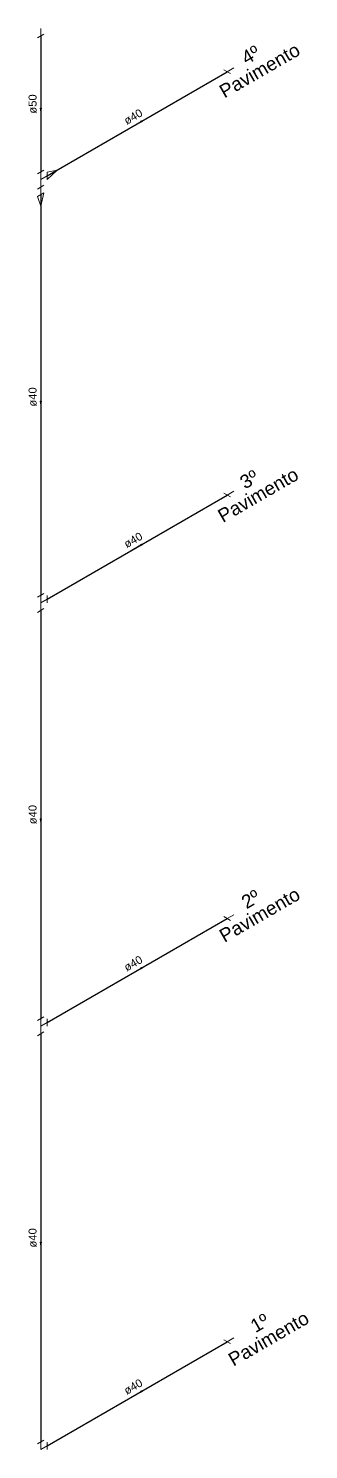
# Model space of a CAD drawing. Header units: inches. Extents: x -21 to 129, y -108 to 34.
# Drawn here: x 76.5 to 79.62, y -90.59 to -74.81 of the extents above; entities that cross this region are included whole.
import ezdxf

# ---------------------------------------------------------------- set-up
doc = ezdxf.new("R2010")
doc.units = ezdxf.units.IN
doc.header["$MEASUREMENT"] = 0
for name, color, linetype, lineweight in [('AF-Conexões detalhe', 8, 'Continuous', 20), ('AF-Sentido tubo', 8, 'Continuous', 20), ('AF-Textos tubo', 7, 'Continuous', 20), ('AF-Tubos detalhe', 170, 'Continuous', 30), ('xTEXTO', 7, 'Continuous', 20)]:
    doc.layers.add(name, color=color, linetype=linetype, lineweight=lineweight)
doc.styles.add('Arial', font='arial.ttf')

# ---------------------------------------------------------------- blocks, each defined once
blk = doc.blocks.new('_Closed')
at = {"color": 0, "linetype": 'ByBlock', "lineweight": -2}
for p, q in [((-1, 0.166667), (0, 0)), ((-1, 0.166667), (-1, -0.166667)), ((0, 0), (-1, -0.166667)), ((0, 0), (-1, 0))]:
    blk.add_line(p, q, dxfattribs=at)

msp = doc.modelspace()

# ---------------------------------------------------------------- linework, layer by layer
at = {"layer": 'AF-Conexões detalhe', "linetype": 'Continuous'}
for p, q in [((76.602, -74.919), (76.674, -74.877)), ((76.638, -74.814), (76.638, -74.898)), ((78.748, -75.316), (78.675, -75.274)), ((78.784, -75.253), (78.712, -75.295)), ((76.602, -76.43), (76.674, -76.388)), ((76.638, -76.493), (76.638, -76.409)), ((76.638, -76.493), (76.711, -76.451)), ((76.638, -76.493), (76.638, -76.577)), ((76.711, -76.409), (76.82, -76.388)), ((76.711, -76.493), (76.82, -76.388)), ((76.711, -76.409), (76.711, -76.493)), ((76.602, -76.598), (76.674, -76.556)), ((76.602, -76.682), (76.674, -76.64)), ((76.602, -76.682), (76.638, -76.786)), ((76.638, -76.661), (76.638, -76.577)), ((76.674, -76.64), (76.638, -76.786)), ((78.748, -80.017), (78.675, -79.975)), ((78.784, -79.954), (78.712, -79.996)), ((76.602, -81.13), (76.674, -81.088)), ((76.638, -81.193), (76.638, -81.109)), ((76.711, -81.109), (76.711, -81.193)), ((76.602, -81.298), (76.674, -81.256)), ((76.638, -81.193), (76.711, -81.151)), ((76.638, -81.193), (76.638, -81.277)), ((78.748, -84.718), (78.675, -84.676)), ((78.784, -84.655), (78.712, -84.697)), ((76.602, -85.831), (76.674, -85.789)), ((76.638, -85.894), (76.638, -85.81)), ((76.711, -85.81), (76.711, -85.894)), ((76.602, -85.999), (76.674, -85.957)), ((76.638, -85.894), (76.711, -85.852)), ((76.638, -85.894), (76.638, -85.978)), ((78.748, -89.418), (78.675, -89.376)), ((78.784, -89.355), (78.712, -89.397)), ((76.602, -90.532), (76.674, -90.49)), ((76.638, -90.595), (76.638, -90.511)), ((76.638, -90.595), (76.711, -90.553)), ((76.711, -90.511), (76.711, -90.595))]:
    msp.add_line(p, q, dxfattribs=at)
at = {"layer": 'AF-Sentido tubo'}
for points in [[(76.638, -75.7), (76.638, -75.564)], [(77.752, -75.85), (77.634, -75.917)], [(76.638, -78.953), (76.638, -78.817)], [(77.752, -80.55), (77.634, -80.618)], [(76.638, -83.591), (76.638, -83.455)], [(77.752, -85.251), (77.634, -85.319)], [(76.638, -88.291), (76.638, -88.156)], [(77.752, -89.952), (77.634, -90.02)]]:
    msp.add_lwpolyline(points, dxfattribs=at)
at = {"layer": 'AF-Tubos detalhe'}
for p, q in [((76.638, -74.898), (76.638, -76.409)), ((76.711, -76.451), (78.712, -75.295)), ((76.638, -76.661), (76.638, -81.109)), ((76.711, -81.151), (78.712, -79.996)), ((76.638, -81.277), (76.638, -85.81)), ((76.711, -85.852), (78.712, -84.697)), ((76.638, -85.978), (76.638, -90.511)), ((76.711, -90.553), (78.712, -89.397))]:
    msp.add_line(p, q, dxfattribs=at)

# ---------------------------------------------------------------- block references
at = {"layer": 'AF-Sentido tubo'}
for p, xscale, yscale, zscale, rotation in [((76.638, -75.742), 0.04197060091249227, 0.04197060091249227, 0.04197060091249227, 270), ((77.788, -75.829), 0.04197060091248556, 0.04197060091248556, 0.04197060091248556, 30.00821962776368), ((76.638, -78.995), 0.04197060091249227, 0.04197060091249227, 0.04197060091249227, 270), ((77.788, -80.529), 0.04197060091248556, 0.04197060091248556, 0.04197060091248556, 30.00821962776368), ((76.638, -83.633), 0.04197060091249227, 0.04197060091249227, 0.04197060091249227, 270), ((77.788, -85.23), 0.04197060091248886, 0.04197060091248886, 0.04197060091248886, 29.99885058490348), ((76.638, -88.333), 0.04197060091249227, 0.04197060091249227, 0.04197060091249227, 270), ((77.788, -89.931), 0.04197060091248886, 0.04197060091248886, 0.04197060091248886, 29.99885058490348)]:
    msp.add_blockref('_Closed', p, dxfattribs=dict(at, xscale=xscale, yscale=yscale, zscale=zscale, rotation=rotation))

# ---------------------------------------------------------------- texts
at = {"layer": 'AF-Textos tubo', "char_height": 0.0889, "width": 0.23628, "attachment_point": 8, "line_spacing_factor": 0.798, "style": 'Arial'}
for s, insert, rotation in [('ø50', (76.594, -75.653), 90), ('ø40', (77.689, -75.834), 30.0034), ('ø40', (76.594, -78.906), 90), ('ø40', (77.689, -80.535), 30.0034), ('ø40', (76.594, -83.544), 90), ('ø40', (77.689, -85.236), 30.0034), ('ø40', (76.594, -88.244), 90), ('ø40', (77.689, -89.936), 30.0034)]:
    msp.add_mtext(s, dxfattribs=dict(at, insert=insert, rotation=rotation))
at = {"layer": 'xTEXTO', "char_height": 0.15, "width": 1.08134, "attachment_point": 8, "rotation": 30.0034, "line_spacing_factor": 0.798, "style": 'Arial'}
for s, insert in [('4º Pavimento', (79.11, -75.347)), ('3º Pavimento', (79.093, -80.061)), ('2º Pavimento', (79.11, -84.723)), ('1º Pavimento', (79.21, -89.429))]:
    msp.add_mtext(s, dxfattribs=dict(at, insert=insert))

doc.saveas('drawing.dxf')
